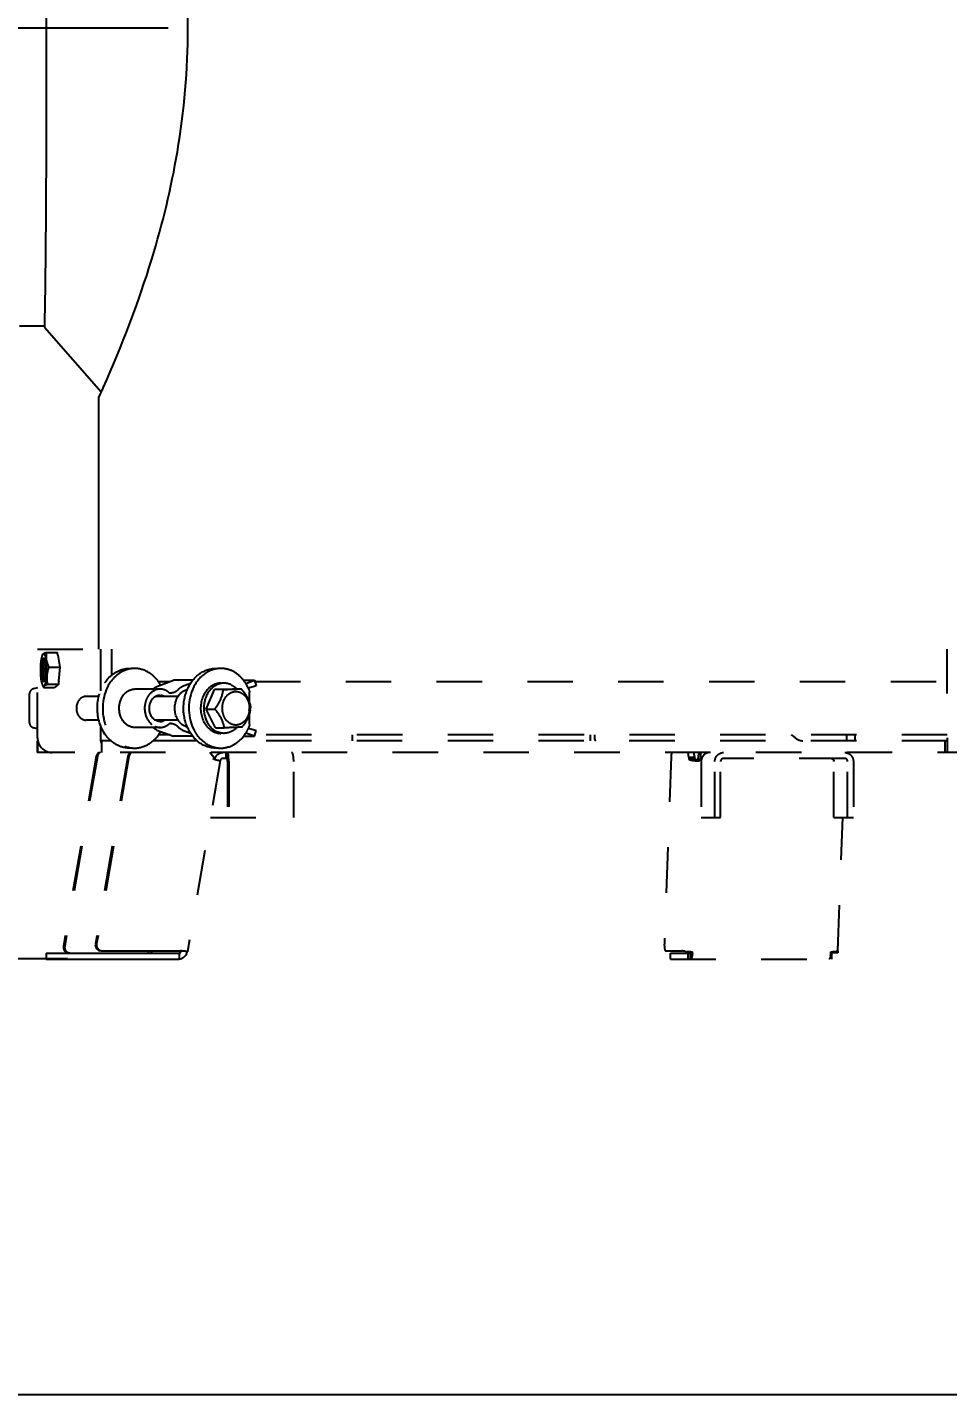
# Model space of a CAD drawing. Header units: millimetres. Extents: x 0 to 2800, y 0 to 1980.
# Drawn here: x 506.3 to 818.4, y 0 to 463.5 of the extents above; entities that cross this region are included whole.
import ezdxf

# ---------------------------------------------------------------- set-up
doc = ezdxf.new("R2010")
doc.units = ezdxf.units.MM
doc.header["$LTSCALE"] = 154
doc.header["$PDMODE"] = 3
doc.header["$PDSIZE"] = 8
doc.linetypes.add('DOT', pattern=[0.2, 0.1, -0.1])
doc.layers.get('0').update_dxf_attribs({"linetype": 'CONTINUOUS'})
doc.layers.get('Defpoints').update_dxf_attribs({"linetype": 'CONTINUOUS'})
doc.styles.get("Standard").update_dxf_attribs({"font": 'msjhl.ttc'})
doc.dimstyles.new('DIMSTYLE_4', dxfattribs={"dimtxt": 23.333333, "dimasz": 23.333333, "dimexe": 1.5, "dimexo": 1, "dimgap": 0.875, "dimtad": 1, "dimdec": 0, "dimdsep": 46, "dimtxsty": 'Standard', "dimblk": '_FILLED', "dimblk1": '_FILLED', "dimblk2": '_FILLED', "dimcen": 0.09, "dimazin": 2, "dimtp": 0.01, "dimtm": 0.01, "dimtfac": 1, "dimtdec": 0, "dimtofl": 0, "dimtmove": 0, "dimatfit": 3, "dimldrblk": '_FILLED', "dimfxl": 1, "dimtolj": 1, "dimarcsym": 0})

# ---------------------------------------------------------------- blocks, each defined once
blk = doc.blocks.new('_FILLED')
at = {"color": 0, "linetype": 'ByBlock'}
blk.add_solid([(0, 0), (-1, 0.214), (-1, -0.214)], dxfattribs=at)
blk = doc.blocks.new('*D108')
at = {"color": 0, "linetype": 'Continuous', "lineweight": -2}
for p, q in [((815.02, 779.49), (1272.42, 779.49)), ((1270.92, 171.02), (1270.92, 756.15)), ((1103.2, 147.69), (1272.42, 147.69))]:
    blk.add_line(p, q, dxfattribs=at)
at = {"layer": 'Defpoints', "color": 0}
for p in [(814.02, 779.49), (1270.92, 779.49), (1102.2, 147.69)]:
    blk.add_point(p, dxfattribs=at)
at = {"color": 0, "linetype": 'ByBlock', "lineweight": -2, "xscale": 23.3333333333, "yscale": 23.3333333333, "zscale": 23.3333333333}
for p, rotation in [((1270.92, 779.49), 90), ((1270.92, 147.69), 270)]:
    blk.add_blockref('_FILLED', p, dxfattribs=dict(at, rotation=rotation))
at = {"color": 0, "insert": (1238.94, 463.66), "char_height": 23.333, "attachment_point": 2, "rotation": 90, "line_spacing_factor": 0.9}
blk.add_mtext('\\A1;632', dxfattribs=at)
blk = doc.blocks.new('*D112')
at = {"color": 0, "linetype": 'Continuous', "lineweight": -2}
for p, q in [((554.07, 463.19), (445.42, 463.19)), ((446.92, 439.85), (446.92, 171.02)), ((519.95, 147.69), (445.42, 147.69))]:
    blk.add_line(p, q, dxfattribs=at)
at = {"layer": 'Defpoints', "color": 0}
for p in [(555.07, 463.19), (446.92, 147.69), (520.95, 147.69)]:
    blk.add_point(p, dxfattribs=at)
at = {"color": 0, "linetype": 'ByBlock', "lineweight": -2, "xscale": 23.3333333333, "yscale": 23.3333333333, "zscale": 23.3333333333}
for p, rotation in [((446.92, 463.19), 89.99999999999999), ((446.92, 147.69), 270)]:
    blk.add_blockref('_FILLED', p, dxfattribs=dict(at, rotation=rotation))
at = {"color": 0, "insert": (414.94, 305.6), "char_height": 23.333, "attachment_point": 2, "rotation": 90, "line_spacing_factor": 0.9}
blk.add_mtext('\\A1;316', dxfattribs=at)
blk = doc.blocks.new('*D181')
at = {"color": 0, "linetype": 'Continuous', "lineweight": -2}
for p, q in [((809.88, 779.49), (1193.06, 779.49)), ((1191.56, 756.15), (1191.56, 246.97)), ((1094.32, 223.63), (1193.06, 223.63))]:
    blk.add_line(p, q, dxfattribs=at)
at = {"layer": 'Defpoints', "color": 0}
for p in [(808.88, 779.49), (1093.32, 223.63), (1191.56, 223.63)]:
    blk.add_point(p, dxfattribs=at)
at = {"color": 0, "linetype": 'ByBlock', "lineweight": -2, "xscale": 23.3333333333, "yscale": 23.3333333333, "zscale": 23.3333333333}
for p, rotation in [((1191.56, 779.49), 90), ((1191.56, 223.63), 270)]:
    blk.add_blockref('_FILLED', p, dxfattribs=dict(at, rotation=rotation))
at = {"color": 0, "insert": (1178.82, 501.56), "char_height": 23.3333, "attachment_point": 5, "rotation": 90}
blk.add_mtext('\\A1;\\A1;555', dxfattribs=at)

msp = doc.modelspace()

# ---------------------------------------------------------------- linework, layer by layer
at = {"linetype": 'Continuous'}
for p, q in [((512.0907, 362.1856), (503.6547, 362.1856)), ((512.0946, 362.0822), (512.0907, 361.8643)), ((512.0907, 361.8643), (531.3867, 339.937)), ((530.5921, 338.1856), (530.9538, 338.9799)), ((616.5921, 221.6856), (616.5921, 223.6343)), ((697.1483, 223.6343), (697.1483, 222.6856)), ((698.6392, 223.6343), (698.6392, 222.6856)), ((512.7015, 149.6856), (557.8322, 149.6856)), ((512.7015, 149.6856), (512.7015, 147.6856)), ((531.7211, 150.4592), (558.2049, 150.4592)), ((547.3719, 149.7348), (547.4969, 150.4592)), ((557.8322, 149.6856), (557.8322, 147.6856)), ((559.1028, 150.3694), (558.9513, 150.3847)), ((512.7015, 147.6856), (557.8322, 147.6856)), ((0, 0), (2800, 0))]:
    msp.add_line(p, q, dxfattribs=at)
msp.add_line((530.5921, 252.6856), (530.5921, 338.1856))
at = {"linetype": 'DOT'}
for p, q in [((509.7537, 252.6856), (534.8489, 252.6856)), ((509.7537, 222.6856), (509.7537, 252.6856)), ((511.4285, 250.8072), (511.4939, 250.9314)), ((512.7932, 251.61), (516.4799, 251.61)), ((516.6322, 250.6419), (517.2924, 246.6664)), ((531.1371, 252.6856), (531.1371, 238.5613)), ((534.8489, 252.6856), (534.8489, 243.8684)), ((818.2884, 237.6856), (818.2884, 252.6856)), ((513.6142, 246.6664), (517.2924, 246.6664)), ((517.2924, 246.6664), (516.912, 241.8838)), ((516.912, 241.8838), (516.8785, 241.7541)), ((550.2581, 240.0826), (555.9143, 242.1899)), ((550.7458, 241.7369), (554.6984, 241.7369)), ((562.4396, 242.1899), (555.9143, 242.1899)), ((561.6688, 241.1218), (558.8793, 240.0826)), ((579.6167, 242.1899), (583.3849, 242.1899)), ((580.412, 241.0823), (583.3849, 242.1899)), ((583.3849, 242.1899), (583.8477, 240.2742)), ((583.4944, 241.7369), (818.2884, 241.7369)), ((506.9921, 227.8413), (506.9921, 237.5298)), ((509.7537, 239.6291), (508.3514, 239.275)), ((511.4285, 240.5639), (511.8373, 239.787)), ((511.8509, 239.7611), (511.8372, 239.787)), ((511.8509, 239.7611), (515.5291, 239.7611)), ((516.8472, 240.742), (513.143, 240.742)), ((516.5675, 240.5494), (515.5291, 239.7611)), ((530.544, 236.6856), (526.1407, 236.6856)), ((551.3101, 239.1856), (542.6889, 239.1856)), ((557.4273, 236.6856), (549.6729, 236.6856)), ((555.0615, 237.8552), (554.9183, 237.8589)), ((566.938, 232.4334), (569.7842, 239.0595)), ((569.7842, 239.0595), (575.828, 239.3116)), ((572.7411, 239.0595), (569.7842, 239.0595)), ((575.828, 239.3116), (577.2519, 239.3116)), ((583.2333, 240.0453), (581.3121, 239.4445)), ((581.6167, 234.5476), (581.6167, 237.5298)), ((583.8477, 240.2742), (583.2333, 240.0453)), ((566.938, 232.4334), (569.895, 232.4334)), ((570.1358, 226.0595), (566.938, 232.4334)), ((570.0856, 232.6856), (570.001, 232.5729)), ((581.9568, 232.6856), (581.966, 232.7702)), ((581.966, 232.7702), (581.9747, 232.8543)), ((581.9747, 232.8543), (581.9827, 232.9377)), ((530.544, 228.6856), (526.1407, 228.6856)), ((557.4273, 228.6856), (549.6726, 228.6856)), ((554.9183, 227.5123), (555.0615, 227.516)), ((581.6167, 227.8413), (581.6167, 230.9339)), ((509.7537, 225.742), (508.3514, 226.0961)), ((531.1371, 226.8098), (531.1371, 222.6856)), ((551.3101, 226.1856), (542.6889, 226.1856)), ((550.2581, 225.2886), (555.9143, 223.1813)), ((554.6984, 223.6343), (550.7458, 223.6343)), ((562.4396, 223.1813), (555.9143, 223.1813)), ((558.8793, 225.2886), (561.6688, 224.2493)), ((570.1358, 226.0595), (573.0927, 226.0595)), ((579.6167, 223.1813), (583.3849, 223.1813)), ((583.3849, 223.1813), (580.412, 224.2889)), ((581.3121, 225.9266), (583.2333, 225.3258)), ((583.2333, 225.3258), (583.8477, 225.0969)), ((583.3849, 223.1813), (583.8477, 225.0969)), ((818.2884, 223.6343), (583.4944, 223.6343)), ((766.0383, 223.2177), (766.7489, 222.6214)), ((784.0921, 223.6856), (784.0921, 221.6856)), ((787.0921, 221.6856), (787.0921, 223.6856)), ((509.8549, 221.6856), (509.5921, 221.6856)), ((509.5921, 221.6856), (509.5921, 217.6856)), ((509.7225, 221.6856), (509.7225, 217.6856)), ((534.6385, 221.6856), (531.5114, 221.6856)), ((531.5114, 217.6856), (531.5114, 221.6856)), ((563.8394, 221.6856), (548.977, 221.6856)), ((818.2555, 221.6856), (578.203, 221.6856)), ((817.4203, 221.6856), (817.4203, 217.6856)), ((818.2555, 221.6856), (818.2555, 217.6856)), ((1107.5921, 217.6856), (509.5921, 217.6856)), ((529.6342, 216.3274), (518.5488, 152.0821)), ((530.0461, 216.3274), (518.9607, 152.0821)), ((540.3423, 216.3274), (529.3819, 152.8065)), ((540.7541, 216.3274), (529.7937, 152.8065)), ((571.7455, 214.8701), (560.5826, 150.1755)), ((569.5157, 216.0105), (568.1403, 217.6856)), ((569.5157, 216.0105), (569.4069, 215.3802)), ((573.9833, 215.6856), (572.644, 215.6856)), ((573.6225, 217.6856), (573.6225, 215.6856)), ((573.9833, 217.6856), (573.9833, 215.6856)), ((574.1892, 214.6856), (574.1892, 195.6856)), ((574.6011, 214.6856), (574.6011, 195.6856)), ((596.6321, 195.6856), (596.6321, 214.6856)), ((724.6386, 216.3274), (722.3322, 152.8065)), ((730.691, 216.0105), (730.4016, 217.6856)), ((730.691, 216.0105), (730.6681, 215.3802)), ((732.6253, 215.3802), (730.6681, 215.3802)), ((732.6482, 216.0105), (730.691, 216.0105)), ((732.6482, 216.0105), (732.3587, 217.6856)), ((732.6253, 215.3802), (732.6482, 216.0105)), ((734.2122, 214.8592), (733.8066, 215.2065)), ((735.0008, 215.6856), (734.415, 215.6856)), ((734.6209, 217.6856), (734.6209, 215.6856)), ((734.8269, 214.6856), (734.8269, 195.6856)), ((739.4629, 195.6856), (739.4629, 214.6856)), ((741.4201, 195.6856), (741.4201, 214.6856)), ((783.4985, 215.6856), (742.3986, 215.6856)), ((779.841, 195.6856), (779.841, 214.6856)), ((784.4771, 195.6856), (784.4771, 214.6856)), ((786.4342, 214.6856), (786.4342, 195.6856)), ((568.4352, 195.6856), (596.6321, 195.6856)), ((734.8269, 195.6856), (741.4201, 195.6856)), ((779.841, 195.6856), (786.4342, 195.6856)), ((781.2241, 150.5767), (782.862, 195.6856)), ((722.7378, 150.4592), (728.3109, 150.4592)), ((724.4026, 149.6856), (731.2548, 149.6856)), ((724.4026, 147.6856), (724.4026, 149.6856)), ((730.2762, 149.6856), (730.2762, 147.6856)), ((731.2548, 147.6856), (731.2548, 149.6856)), ((779.1557, 149.6856), (778.8344, 149.6856)), ((779.1557, 147.6856), (779.1557, 149.6856)), ((779.1701, 149.7348), (779.1852, 150.1519)), ((781.1272, 149.7348), (779.1701, 149.7348)), ((781.1542, 150.4762), (781.1272, 149.7348)), ((724.4026, 147.6856), (779.1557, 147.6856))]:
    msp.add_line(p, q, dxfattribs=at)
at = {"linetype": 'Continuous'}
msp.add_lwpolyline([(530.5921, 338.1856), (530.6827, 338.378), (531.4021, 339.9712)], dxfattribs=at)
at = {"linetype": 'DOT'}
msp.add_lwpolyline([(570.001, 232.5729), (569.9162, 232.4612), (569.895, 232.4334)], dxfattribs=at)
at = {"linetype": 'Continuous'}
for centre, radius, start, end in [((99.5939, 534.7262), 473.6959, 335.723583, 335.90866), ((710.3546, 222.6832), 13.2063, 179.989777, 184.332417), ((520.9212, 151.7094), 1.984, 219.450943, 236.25033), ((520.4844, 151.6847), 1.9504, 252.96671, 261.216044), ((531.3983, 152.4589), 2.0462, 170.220614, 179.992654), ((531.7946, 152.46), 2.0306, 170.220614, 187.553002), ((531.8271, 152.4639), 2.0634, 187.540083, 194.726195), ((531.7969, 152.4556), 2.0321, 194.715479, 201.902196), ((531.722, 152.3637), 1.9045, 262.128437, 269.972664), ((547.74, 150.6529), 0.9672, 296.93978, 306.034982), ((531.9536, -116.3272), 268.0748, 84.219967, 84.380281), ((557.4991, 150.6878), 3.0632, 337.086977, 350.165627), ((557.6196, 150.5931), 2.9078, 274.183966, 290.461764)]:
    msp.add_arc(centre, radius, start, end, dxfattribs=at)
at = {"linetype": 'DOT'}
for centre, radius, start, end in [((514.2523, 246.3464), 5.4541, 110.915533, 112.475912), ((530.7405, 245.6821), 19.3314, 178.756789, 180.270245), ((529.2078, 245.7345), 17.798, 175.513991, 178.818165), ((525.9841, 245.9774), 14.5652, 173.611594, 175.474927), ((523.5178, 246.258), 12.0829, 171.46652, 173.6322), ((523.9074, 245.6818), 11.651, 179.143934, 182.737115), ((523.991, 245.6876), 11.7344, 177.402444, 179.178552), ((522.6723, 245.7508), 10.4143, 175.481475, 177.420803), ((521.0694, 245.8776), 8.8063, 173.313637, 175.48227), ((495.5728, 245.7717), 17.0907, 1.764862, 5.142672), ((493.7088, 245.6861), 18.9564, 356.756568, 1.849976), ((518.7181, 250.1337), 6.0773, 186.929241, 189.427955), ((488.2133, 245.7383), 24.76, 1.101977, 4.002808), ((486.4971, 245.6882), 26.4769, 358.405602, 1.139025), ((524.5364, 252.4479), 12.3581, 206.397797, 207.893634), ((522.4489, 244.9664), 11.0041, 187.101025, 189.37981), ((525.5447, 245.6743), 13.9297, 180.241728, 183.437345), ((522.6905, 245.6245), 10.4327, 182.741849, 184.670973), ((520.9864, 245.4822), 8.7227, 184.651204, 186.831157), ((506.4567, 244.0733), 6.0897, 345.75727, 348.075841), ((505.252, 244.3335), 7.3222, 348.031717, 348.931855), ((498.1268, 245.3904), 14.5282, 353.549422, 355.476621), ((496.1195, 245.5522), 16.542, 355.466139, 356.747072), ((493.6685, 245.2055), 19.2876, 353.763435, 354.267781), ((492.3631, 245.3342), 20.5994, 354.274218, 355.461482), ((521.587, 243.0227), 8.716, 177.599556, 181.81864), ((522.2254, 243.0478), 9.3549, 181.848369, 185.854909), ((521.3815, 243.03), 8.5104, 175.456297, 177.591113), ((488.7247, 245.605), 24.2478, 355.503868, 358.45553), ((521.4568, 243.0227), 8.586, 173.339213, 175.447221), ((522.2495, 241.4419), 5.3398, 175.15746, 176.108865), ((543.2226, 234.1846), 12.835, 140.367665, 146.229667), ((539.9378, 233.8677), 13.3758, 29.990401, 35.727168), ((508.7921, 237.5298), 1.8, 104.172338, 180), ((521.5205, 234.2077), 8.0334, 125.571866, 125.962065), ((544.2173, 238.3964), 27.4704, 174.705342, 175.101817), ((554.4968, 241.6377), 3.9653, 315.983068, 320.478585), ((572.1815, 234.2076), 7.2064, 45.209835, 49.488776), ((559.6206, 222.9846), 25.1763, 38.790514, 40.429345), ((567.9118, 233.1905), 14.7991, 20.434794, 25.863046), ((574.5887, 232.6874), 7.0125, 353.76374, 359.985266), ((574.6589, 232.6853), 6.9423, 0.002048, 1.900723), ((569.9286, 234.0425), 12.1045, 350.918729, 353.563666), ((508.7921, 227.8413), 1.8, 180, 255.827662), ((551.569, 231.6793), 3.5554, 231.455578, 237.680004), ((551.3097, 231.1136), 2.9275, 269.949899, 280.459781), ((551.2854, 231.2229), 3.0395, 280.537466, 290.033092), ((551.0019, 231.1452), 5.0274, 301.655169, 308.32888), ((555.063, 224.6402), 2.8757, 86.458417, 90.031734), ((514.7411, 222.6866), 4.9875, 180.012112, 185.997384), ((536.5044, 222.6865), 5.3673, 180.009941, 185.57019), ((551.2362, 227.9124), 2.8001, 245.919962, 249.556689), ((551.3087, 230.4328), 4.2471, 270.006552, 282.719631), ((551.2647, 230.6033), 4.4232, 282.789663, 291.496386), ((551.1508, 230.8915), 4.7331, 291.50019, 299.921105), ((551.0706, 231.0373), 4.8995, 299.884462, 301.633507), ((554.4966, 223.7334), 3.9654, 39.521331, 44.025649), ((573.2384, 230.4163), 6.2807, 236.556513, 244.320176), ((572.2278, 231.1133), 7.1384, 308.106159, 316.599604), ((559.9746, 240.9968), 24.142, 322.534656, 324.174265), ((568.4681, 231.9085), 14.1798, 328.703533, 334.146277), ((568.098, 232.0944), 14.5939, 334.12297, 335.055258), ((567.8763, 232.1951), 14.8374, 335.063935, 339.560968), ((764.7527, 221.6856), 2, 50, 67.742969), ((769.32, 225.6856), 4, 230, 270), ((514.7946, 222.6918), 5.0412, 185.991791, 191.513123), ((514.7522, 222.6836), 4.998, 191.518405, 269.985656), ((531.9878, 216.0318), 1.9518, 122.081839, 130.574162), ((557.009, 146.4917), 69.9952, 79.189855, 79.797662), ((572.7769, 214.6816), 3.0693, 157.099285, 168.122554), ((572.7372, 214.6988), 3.0261, 150.652398, 157.107065), ((572.7088, 214.7134), 2.9942, 144.003992, 150.628851), ((565.9382, 215.1708), 8.6399, 6.696359, 8.923562), ((563.6516, 214.9029), 10.9422, 4.111723, 6.693296), ((561.1278, 214.7179), 13.4728, 1.557408, 4.127088), ((560.2421, 214.6853), 14.359, 0.000909, 1.591025), ((734.232, 232.6712), 17.8122, 267.417159, 268.664437), ((733.8089, 220.8964), 5.6899, 268.163649, 269.977491), ((734.2152, 231.8319), 16.9726, 268.655258, 269.989969), ((738.5754, 214.7015), 4.366, 175.916015, 177.929861), ((737.8767, 214.6843), 3.0498, 172.469129, 179.976337), ((737.9147, 214.6802), 3.088, 160.963402, 172.486689), ((737.8451, 214.7018), 3.0152, 150.681076, 160.91922), ((778.8313, 214.6845), 1.0097, 0.05889, 10.337845), ((731.8978, 152.4604), 9.5718, 177.928211, 180.007531), ((730.2412, 162.3734), 12.1155, 265.4158, 266.621799), ((730.4195, 165.4703), 15.2175, 266.638456, 268.769028), ((731.8657, 167.3061), 17.1414, 268.545941, 269.991706), ((718.7142, 150.6383), 13.1575, 355.840317, 357.937075), ((770.1251, 150.2069), 8.6961, 351.343689, 353.280023), ((767.7863, 150.478), 11.0506, 353.303113, 355.879007), ((766.1611, 150.6069), 12.6808, 355.825743, 356.442718), ((765.4866, 150.6477), 13.3566, 356.447483, 357.927224), ((778.849, 164.8826), 14.718, 269.943438, 272.833085), ((779.0114, 161.5076), 11.339, 272.856114, 274.527569)]:
    msp.add_arc(centre, radius, start, end, dxfattribs=at)
at = {"linetype": 'Continuous'}
for points, knots in [([(560.7378, 463.1856), (560.7378, 477.1749), (558.4182, 503.6896), (548.4845, 544.6007), (538.37, 570.8188), (532.0288, 585.0042)], [0, 0, 0, 0, 0.33307672, 0.63004265, 1, 1, 1, 1]), ([(512.1054, 563.6373), (512.6972, 529.0369), (512.7655, 461.8474), (512.6732, 394.6579), (512.0946, 362.0822)], [0, 0, 0, 0, 0.515068, 1, 1, 1, 1]), ([(532.0289, 341.3671), (538.3701, 355.5526), (548.4845, 381.7707), (558.4183, 422.6818), (560.7378, 449.1963), (560.7378, 463.1856)], [0, 0, 0, 0, 0.36995884, 0.66692424, 1, 1, 1, 1]), ([(698.6392, 222.6856), (698.6392, 222.447), (698.6582, 222.1152), (698.8806, 221.6856), (699.0119, 221.6856)], [0, 0, 0, 0, 0.64496508, 1, 1, 1, 1]), ([(518.5488, 152.0821), (518.4683, 151.6156), (518.6464, 150.5963), (519.4661, 149.9568), (519.913, 149.8199)], [0, 0, 0, 0, 0.5031593, 1, 1, 1, 1]), ([(529.3521, 152.4592), (529.3521, 151.9916), (529.6915, 151.0291), (530.5924, 150.5401), (531.0493, 150.4771)], [0, 0, 0, 0, 0.50343162, 1, 1, 1, 1]), ([(560.3585, 150.2563), (560.3241, 150.2581), (560.153, 150.269), (559.9823, 150.2841), (559.8458, 150.2967)], [0, 0, 0, 0, 0.20072948, 1, 1, 1, 1]), ([(560.3585, 150.2563), (560.4154, 150.2415), (560.4659, 150.2147), (560.5862, 150.1961), (560.5826, 150.1755)], [0, 0, 0, 0, 0.73720075, 1, 1, 1, 1]), ([(560.5826, 150.1755), (560.5815, 150.1692), (560.5513, 150.1656), (560.5333, 150.1646), (560.5173, 150.1646)], [0, 0, 0, 0, 0.28512292, 1, 1, 1, 1])]:
    msp.add_open_spline(points, degree=3, knots=knots, dxfattribs=at)
at = {"linetype": 'DOT'}
for points in [[(511.2944, 250.5017), (511.2527, 250.3902), (511.2163, 250.2767), (511.1833, 250.1623)], [(511.431, 250.8113), (511.3782, 250.7116), (511.3339, 250.6074), (511.2944, 250.5017)], [(511.6664, 251.1196), (511.5634, 251.0414), (511.4916, 250.9255), (511.431, 250.8113)], [(511.6664, 251.1196), (511.8171, 251.2339), (511.9925, 251.3138), (512.1672, 251.3863)], [(511.9313, 251.1677), (511.8476, 251.1999), (511.7379, 251.1738), (511.6664, 251.1196)], [(512.3053, 251.4412), (512.466, 251.5027), (512.6292, 251.5579), (512.7932, 251.61)], [(512.7932, 251.61), (512.6508, 250.8865), (512.5963, 250.1325), (512.6853, 249.4005)], [(516.6404, 250.6384), (516.5841, 250.9618), (516.5356, 251.2865), (516.4799, 251.61)], [(511.6152, 245.6155), (511.6134, 245.9994), (511.626, 246.3837), (511.6565, 246.7663)], [(512.0396, 249.5737), (511.981, 249.505), (511.937, 249.4242), (511.8989, 249.3423)], [(512.723, 249.1382), (512.849, 248.3793), (513.1251, 247.6427), (513.467, 246.9535)], [(513.6142, 246.6664), (513.4863, 246.332), (513.3694, 245.9929), (513.2684, 245.6493)], [(542.6883, 246.1856), (541.5585, 246.1855), (540.4106, 245.9566), (539.3613, 245.5376)], [(571.9167, 246.1853), (570.6444, 246.1857), (569.3475, 245.8923), (568.1885, 245.3675)], [(511.5919, 243.173), (511.6132, 243.0448), (511.6371, 242.917), (511.6645, 242.79)], [(511.7521, 243.8016), (511.6951, 244.1448), (511.6611, 244.4919), (511.6401, 244.8391)], [(512.3592, 242.5751), (512.3118, 242.3888), (512.2561, 242.203), (512.1751, 242.0287)], [(512.563, 243.7582), (512.5314, 243.4801), (512.4918, 243.2025), (512.438, 242.9278)], [(512.9193, 242.0935), (512.9656, 241.6392), (513.0435, 241.1877), (513.143, 240.742)], [(513.2684, 245.6493), (513.1117, 245.1167), (512.9931, 244.5701), (512.9287, 244.0186)], [(516.922, 241.8043), (516.9021, 241.5133), (516.8907, 241.2217), (516.8641, 240.9313)], [(550.7963, 241.6782), (550.3058, 242.3597), (549.7464, 242.9978), (549.1264, 243.5641)], [(575.4471, 240.6151), (574.6859, 240.9801), (573.8238, 241.1857), (572.9796, 241.1856)], [(581.2286, 239.6462), (580.6571, 240.8244), (579.9171, 241.94), (579.0244, 242.8981)], [(516.8028, 240.71), (516.7268, 240.6549), (516.6481, 240.6035), (516.5722, 240.5482)], [(548.9343, 239.1143), (549.2823, 239.536), (549.7458, 239.8917), (550.2581, 240.0826)], [(549.6684, 236.6966), (550.1503, 237.001), (550.7372, 237.1845), (551.3073, 237.1851)], [(551.3073, 237.1851), (551.8804, 237.1857), (552.4704, 237.0003), (552.9552, 236.6946)], [(552.8848, 238.8836), (552.3871, 239.0791), (551.844, 239.1857), (551.3092, 239.1855)], [(554.1197, 238.1698), (553.7466, 238.4645), (553.3274, 238.7098), (552.8848, 238.8836)], [(554.1197, 238.1698), (554.3255, 238.0072), (554.6519, 237.8327), (554.879, 237.9637)], [(557.3483, 238.8823), (556.7675, 238.2815), (555.8971, 237.8547), (555.0615, 237.8552)], [(557.5555, 239.1143), (557.7931, 239.4022), (558.0797, 239.6579), (558.3995, 239.8504)], [(558.3995, 239.8504), (558.5517, 239.9421), (558.7128, 240.0205), (558.8793, 240.0826)], [(562.2617, 238.8945), (560.5087, 234.6915), (560.7048, 229.2652), (562.8442, 225.2451)], [(574.2159, 237.1995), (574.8131, 237.7698), (575.6032, 238.2009), (576.4182, 238.3338)], [(575.4471, 240.6151), (575.956, 240.3712), (576.4336, 240.053), (576.8628, 239.6865)], [(576.4182, 238.3338), (577.0085, 238.4301), (577.6391, 238.3755), (578.2064, 238.1862)], [(578.2064, 238.1862), (578.8025, 237.9872), (579.3581, 237.6329), (579.8125, 237.1987)], [(579.8125, 237.1987), (580.4755, 236.5653), (580.9666, 235.727), (581.255, 234.8566)], [(581.6167, 237.5298), (581.6167, 237.811), (581.6711, 238.0981), (581.7796, 238.3575)], [(573.0355, 229.8492), (572.6296, 230.7269), (572.4265, 231.7186), (572.4265, 232.6856)], [(581.5597, 231.9256), (581.5075, 231.4469), (581.4062, 230.9705), (581.2546, 230.5134)], [(581.255, 234.8566), (581.4616, 234.2329), (581.5756, 233.5722), (581.5974, 232.9156)], [(551.3072, 228.186), (550.7371, 228.1866), (550.1501, 228.3702), (549.6681, 228.6747)], [(552.9548, 228.6762), (552.7574, 228.5518), (552.5459, 228.4471), (552.3266, 228.3673)], [(555.2407, 227.5105), (555.5636, 227.4905), (555.887, 227.4144), (556.1862, 227.2913)], [(556.1862, 227.2913), (556.6213, 227.1123), (557.0208, 226.8275), (557.3479, 226.4893)], [(577.0134, 226.9889), (576.4098, 226.9889), (575.7922, 227.1473), (575.2557, 227.4238)], [(581.2546, 230.5134), (581.0341, 229.8483), (580.6998, 229.2072), (580.2606, 228.6612)], [(581.7796, 227.0137), (581.6711, 227.2731), (581.6167, 227.5602), (581.6167, 227.8413)], [(550.0937, 225.3559), (549.7045, 225.5298), (549.35, 225.7971), (549.0615, 226.1109)], [(549.6776, 226.5102), (550.191, 226.3006), (550.7547, 226.1858), (551.3092, 226.1856)], [(558.0957, 225.7294), (557.8971, 225.8839), (557.7157, 226.0627), (557.5555, 226.2568)], [(558.8793, 225.2886), (558.5985, 225.3932), (558.3323, 225.5455), (558.0957, 225.7294)], [(567.9162, 226.9693), (568.4249, 226.2739), (569.0577, 225.6497), (569.7771, 225.1756)], [(568.0323, 225.6859), (568.4619, 225.3189), (568.94, 225.0003), (569.4495, 224.756)], [(569.4495, 224.756), (570.2107, 224.391), (571.0728, 224.1854), (571.917, 224.1855)], [(572.9843, 224.1855), (572.1401, 224.1854), (571.278, 224.391), (570.5168, 224.756)], [(575.1956, 224.6424), (574.5029, 224.3481), (573.737, 224.1856), (572.9843, 224.1855)], [(576.633, 225.4963), (576.1942, 225.1528), (575.7086, 224.8603), (575.1956, 224.6424)], [(531.5075, 220.7279), (531.3264, 221.1863), (531.2102, 221.675), (531.1625, 222.1655)], [(539.3612, 219.8336), (540.4105, 219.4146), (541.5584, 219.1856), (542.6883, 219.1856)], [(568.1889, 220.0035), (569.3478, 219.4788), (570.6445, 219.1855), (571.9167, 219.1859)], [(530.5393, 217.6856), (530.0782, 217.3969), (529.7267, 216.8635), (529.6342, 216.3274)], [(530.7183, 217.5144), (530.3728, 217.2188), (530.1234, 216.7755), (530.0461, 216.3274)], [(541.2473, 217.6856), (540.7862, 217.3969), (540.4348, 216.8635), (540.3423, 216.3274)], [(541.6592, 217.6856), (541.1981, 217.3969), (540.8466, 216.8635), (540.7541, 216.3274)], [(570.2863, 216.4731), (570.8057, 217.1881), (571.7603, 217.6856), (572.644, 217.6856)], [(735.9752, 217.0653), (735.6689, 216.8252), (735.4067, 216.5176), (735.2161, 216.1783)], [(737.7626, 217.6856), (737.1319, 217.6856), (736.4715, 217.4544), (735.9752, 217.0653)], [(729.2728, 150.2967), (729.0671, 150.3133), (728.8614, 150.3345), (728.658, 150.3694)], [(730.0926, 150.2563), (730.537, 150.2089), (730.9839, 150.1814), (731.4307, 150.1701)], [(731.837, 149.6839), (731.8178, 149.4211), (731.7907, 149.1585), (731.7509, 148.8981)]]:
    msp.add_open_spline(points, degree=3, dxfattribs=at)
for points, knots in [([(511.4939, 250.9314), (511.5065, 250.9555), (511.5397, 251.0042), (511.5806, 251.0464), (511.6037, 251.0675)], [0, 0, 0, 0, 0.46468177, 1, 1, 1, 1]), ([(511.6037, 251.0675), (511.6135, 251.0765), (511.634, 251.0943), (511.6553, 251.1111), (511.6664, 251.1196)], [0, 0, 0, 0, 0.48619791, 1, 1, 1, 1]), ([(512.723, 249.1382), (512.6435, 249.6164), (512.4936, 250.2863), (512.1673, 251.0769), (511.9313, 251.1677)], [0, 0, 0, 0, 0.65721655, 1, 1, 1, 1]), ([(510.7848, 247.6669), (510.7479, 247.2029), (510.664, 245.391), (510.7388, 243.5636), (510.9597, 242.2329)], [0, 0, 0, 0, 0.25656532, 1, 1, 1, 1]), ([(511.1833, 250.1623), (511.1347, 249.9938), (510.9367, 249.1735), (510.8377, 248.3325), (510.7848, 247.6669)], [0, 0, 0, 0, 0.20805743, 1, 1, 1, 1]), ([(511.4473, 242.1731), (511.192, 242.849), (511.0143, 244.5319), (510.9985, 246.1898), (511.073, 247.1266)], [0, 0, 0, 0, 0.43467697, 1, 1, 1, 1]), ([(511.073, 247.1266), (511.0915, 247.3599), (511.1733, 248.1063), (511.2883, 248.8709), (511.5076, 249.3425)], [0, 0, 0, 0, 0.3103753, 1, 1, 1, 1]), ([(511.5076, 249.3425), (511.5313, 249.3936), (511.6024, 249.5321), (511.7352, 249.6859), (511.8418, 249.6856)], [0, 0, 0, 0, 0.34589902, 1, 1, 1, 1]), ([(511.8989, 249.3423), (511.8625, 249.264), (511.7047, 248.8467), (511.6221, 248.4057), (511.5686, 248.0509)], [0, 0, 0, 0, 0.19401853, 1, 1, 1, 1]), ([(511.6565, 246.7663), (511.6805, 247.0682), (511.7338, 247.5441), (511.8696, 248.1462), (511.9926, 248.4829), (512.1713, 248.726), (512.3222, 248.6605), (512.3625, 248.6185)], [0, 0, 0, 0, 0.41090565, 0.65298496, 0.82274362, 0.92112053, 1, 1, 1, 1]), ([(511.8418, 249.6856), (511.985, 249.6851), (512.2758, 249.2186), (512.3568, 248.8328), (512.4175, 248.5439)], [0, 0, 0, 0, 0.32681688, 1, 1, 1, 1]), ([(512.3229, 246.9029), (512.3345, 247.0009), (512.3798, 247.3267), (512.4445, 247.6538), (512.5297, 247.8683)], [0, 0, 0, 0, 0.29938115, 1, 1, 1, 1]), ([(512.4175, 248.5439), (512.437, 248.4516), (512.5147, 248.041), (512.5653, 247.6257), (512.5946, 247.3036)], [0, 0, 0, 0, 0.22594397, 1, 1, 1, 1]), ([(512.9129, 247.4667), (512.9024, 247.6158), (512.8572, 248.1748), (512.7904, 248.7324), (512.723, 249.1382)], [0, 0, 0, 0, 0.26651995, 1, 1, 1, 1]), ([(533.3376, 242.3715), (534.2928, 243.5231), (536.579, 245.4519), (539.5111, 246.1859), (540.9128, 246.1853)], [0, 0, 0, 0, 0.51628439, 1, 1, 1, 1]), ([(549.1264, 243.5641), (548.672, 243.979), (546.8197, 245.4233), (544.4199, 246.1856), (542.6883, 246.1856)], [0, 0, 0, 0, 0.26219135, 1, 1, 1, 1]), ([(560.7894, 239.5794), (561.6892, 241.4616), (564.2172, 244.7779), (568.2492, 246.1856), (570.1359, 246.1856)], [0, 0, 0, 0, 0.52510136, 1, 1, 1, 1]), ([(579.0244, 242.8981), (578.0894, 243.9018), (575.9071, 245.5637), (573.2121, 246.1848), (571.9167, 246.1853)], [0, 0, 0, 0, 0.51428824, 1, 1, 1, 1]), ([(510.9597, 242.2329), (510.9888, 242.0577), (511.0978, 241.4909), (511.2417, 240.9188), (511.4286, 240.5637)], [0, 0, 0, 0, 0.30684563, 1, 1, 1, 1]), ([(511.4093, 245.591), (511.4117, 245.0832), (511.4397, 244.4196), (511.5099, 243.7602), (511.5292, 243.6061)], [0, 0, 0, 0, 0.76584177, 1, 1, 1, 1]), ([(511.8409, 241.6856), (511.8052, 241.6857), (511.5927, 241.7678), (511.5111, 242.0043), (511.4473, 242.1731)], [0, 0, 0, 0, 0.16516465, 1, 1, 1, 1]), ([(511.6645, 242.79), (511.6885, 242.6787), (511.7741, 242.3403), (511.8819, 241.9875), (512.0339, 241.8041)], [0, 0, 0, 0, 0.32340362, 1, 1, 1, 1]), ([(511.9372, 243.0513), (511.9182, 243.1018), (511.837, 243.3467), (511.7854, 243.6005), (511.7521, 243.8016)], [0, 0, 0, 0, 0.20940021, 1, 1, 1, 1]), ([(512.1751, 242.0287), (512.1513, 241.9776), (512.0803, 241.839), (511.9475, 241.6852), (511.8409, 241.6856)], [0, 0, 0, 0, 0.34589902, 1, 1, 1, 1]), ([(512.3628, 242.7531), (512.3119, 242.6997), (512.0409, 242.6719), (511.9836, 242.9285), (511.9372, 243.0513)], [0, 0, 0, 0, 0.35987381, 1, 1, 1, 1]), ([(512.0163, 240.2516), (512.3003, 240.4672), (512.6025, 241.5256), (512.7719, 242.4692), (512.842, 243.1102)], [0, 0, 0, 0, 0.35606156, 1, 1, 1, 1]), ([(512.5294, 243.5038), (512.506, 243.5627), (512.4066, 243.869), (512.3565, 244.1886), (512.3256, 244.4447)], [0, 0, 0, 0, 0.19734725, 1, 1, 1, 1]), ([(533.3374, 222.9999), (531.3051, 225.4503), (529.0742, 231.9806), (530.7582, 238.6384), (532.5532, 241.3191)], [0, 0, 0, 0, 0.49667664, 1, 1, 1, 1]), ([(534.6201, 241.732), (532.1136, 238.2856), (530.8997, 231.0342), (534.2785, 223.276), (537.5783, 220.5456), (539.3612, 219.8336)], [0, 0, 0, 0, 0.51308137, 0.76885513, 1, 1, 1, 1]), ([(539.3613, 245.5376), (538.9038, 245.3548), (537.0667, 244.4495), (535.5314, 242.985), (534.6201, 241.732)], [0, 0, 0, 0, 0.24127918, 1, 1, 1, 1]), ([(568.1885, 245.3675), (567.5465, 245.0767), (564.9778, 243.5568), (563.1321, 240.9813), (562.2617, 238.8945)], [0, 0, 0, 0, 0.23762626, 1, 1, 1, 1]), ([(571.9124, 241.1856), (570.7446, 241.1855), (569.1216, 240.6263), (567.9132, 239.5978), (567.6179, 239.3021)], [0, 0, 0, 0, 0.73642577, 1, 1, 1, 1]), ([(572.9796, 241.1856), (572.0692, 241.1855), (570.1612, 240.6891), (568.6982, 239.4013), (568.0943, 238.6358)], [0, 0, 0, 0, 0.48285763, 1, 1, 1, 1]), ([(511.4286, 240.5637), (511.461, 240.502), (511.5552, 240.3335), (511.7523, 240.1671), (511.8824, 240.1896)], [0, 0, 0, 0, 0.34534118, 1, 1, 1, 1]), ([(512.0163, 240.2516), (511.9734, 240.219), (511.8461, 240.1163), (511.7903, 239.9226), (511.8264, 239.8181)], [0, 0, 0, 0, 0.32751477, 1, 1, 1, 1]), ([(511.8264, 239.8181), (511.8298, 239.8085), (511.8373, 239.7892), (511.8462, 239.7705), (511.8509, 239.7611)], [0, 0, 0, 0, 0.49334542, 1, 1, 1, 1]), ([(511.8824, 240.1896), (511.9056, 240.1936), (511.9533, 240.2092), (511.9955, 240.2358), (512.0163, 240.2516)], [0, 0, 0, 0, 0.47450092, 1, 1, 1, 1]), ([(513.143, 240.742), (513.0232, 240.7039), (512.6366, 240.5721), (512.2429, 240.4236), (512.0163, 240.2516)], [0, 0, 0, 0, 0.30641365, 1, 1, 1, 1]), ([(526.1407, 236.6852), (525.287, 236.6852), (523.4395, 235.6203), (522.9196, 233.6795), (522.9196, 232.6856)], [0, 0, 0, 0, 0.46202146, 1, 1, 1, 1]), ([(538.7257, 228.4403), (537.8053, 229.7644), (536.9549, 233.1036), (538.1439, 236.3606), (539.2062, 237.5375)], [0, 0, 0, 0, 0.50424521, 1, 1, 1, 1]), ([(539.2062, 237.5375), (539.4381, 237.7944), (540.3912, 238.6871), (541.7289, 239.1852), (542.6879, 239.1855)], [0, 0, 0, 0, 0.26521745, 1, 1, 1, 1]), ([(551.3092, 239.1855), (550.0644, 239.1851), (548.0819, 238.1792), (546.6322, 235.8737), (545.8393, 233.0051), (546.3387, 229.2839), (548.4495, 227.0119), (549.6776, 226.5102)], [0, 0, 0, 0, 0.22587376, 0.35378085, 0.48920454, 0.75927594, 1, 1, 1, 1]), ([(549.3536, 228.8985), (548.2208, 229.8001), (547.0372, 232.9022), (548.4648, 235.9362), (549.6684, 236.6966)], [0, 0, 0, 0, 0.50417789, 1, 1, 1, 1]), ([(557.577, 228.4377), (556.3457, 230.2073), (555.858, 233.9214), (557.836, 237.6994), (559.647, 238.8578), (560.5713, 239.0737)], [0, 0, 0, 0, 0.51779306, 0.77202474, 1, 1, 1, 1]), ([(560.7369, 225.9028), (559.7478, 228.0174), (558.7644, 232.7496), (559.7834, 237.475), (560.7894, 239.5794)], [0, 0, 0, 0, 0.5002168, 1, 1, 1, 1]), ([(567.6179, 239.3021), (565.8777, 237.5596), (564.1189, 232.3755), (566.1811, 227.2678), (568.0323, 225.6859)], [0, 0, 0, 0, 0.5028242, 1, 1, 1, 1]), ([(568.0943, 238.6358), (566.8326, 237.0367), (565.5069, 232.8437), (566.7079, 228.6212), (567.9162, 226.9693)], [0, 0, 0, 0, 0.49881665, 1, 1, 1, 1]), ([(570.0856, 232.6856), (570.8263, 233.6787), (572.0982, 235.6672), (572.6397, 237.9762), (572.7411, 239.0595)], [0, 0, 0, 0, 0.53241192, 1, 1, 1, 1]), ([(572.4265, 232.6856), (572.4265, 233.1172), (572.5724, 234.7517), (573.3406, 236.3635), (574.2159, 237.1995)], [0, 0, 0, 0, 0.26288707, 1, 1, 1, 1]), ([(572.7411, 239.0595), (573.3721, 239.0787), (575.3874, 239.1437), (577.4029, 239.2204), (578.785, 239.3116)], [0, 0, 0, 0, 0.31309938, 1, 1, 1, 1]), ([(579.2441, 238.7569), (579.6147, 238.2952), (580.9065, 236.5687), (581.7544, 234.4874), (581.9827, 232.9377)], [0, 0, 0, 0, 0.2742845, 1, 1, 1, 1]), ([(522.9196, 232.6856), (522.9196, 231.6916), (523.4395, 229.7509), (525.287, 228.6859), (526.1407, 228.6859)], [0, 0, 0, 0, 0.53797854, 1, 1, 1, 1]), ([(573.0927, 226.0595), (572.9249, 227.1604), (572.1923, 229.5019), (570.7338, 231.4535), (569.895, 232.4334)], [0, 0, 0, 0, 0.46332585, 1, 1, 1, 1]), ([(581.8814, 232.132), (581.8114, 231.6951), (581.3956, 229.8036), (580.4195, 228.0732), (579.549, 226.8659)], [0, 0, 0, 0, 0.2291525, 1, 1, 1, 1]), ([(542.6879, 226.1856), (542.3129, 226.1858), (540.7536, 226.3896), (539.3993, 227.471), (538.7257, 228.4403)], [0, 0, 0, 0, 0.24107023, 1, 1, 1, 1]), ([(554.9183, 227.5123), (554.7174, 227.5021), (554.399, 227.4594), (554.2342, 227.2156), (554.2001, 227.1431)], [0, 0, 0, 0, 0.71511659, 1, 1, 1, 1]), ([(560.5712, 226.2975), (559.6828, 226.505), (558.5476, 227.2029), (557.7653, 228.1671), (557.577, 228.4377)], [0, 0, 0, 0, 0.7345881, 1, 1, 1, 1]), ([(575.2557, 227.4238), (574.5323, 227.7967), (573.6907, 228.6133), (573.1585, 229.5832), (573.0355, 229.8492)], [0, 0, 0, 0, 0.73525347, 1, 1, 1, 1]), ([(580.2606, 228.6612), (580.053, 228.403), (579.1944, 227.5075), (577.9224, 226.9887), (577.0134, 226.9889)], [0, 0, 0, 0, 0.26709388, 1, 1, 1, 1]), ([(540.9128, 219.1859), (539.511, 219.1853), (536.5788, 219.9193), (534.2926, 221.8483), (533.3374, 222.9999)], [0, 0, 0, 0, 0.48371475, 1, 1, 1, 1]), ([(542.6883, 219.1856), (544.4161, 219.1855), (548.0858, 220.3441), (550.5777, 223.1813), (551.5227, 224.8175)], [0, 0, 0, 0, 0.47765924, 1, 1, 1, 1]), ([(570.1359, 219.1856), (568.2316, 219.1856), (564.1593, 220.6224), (561.6301, 223.9932), (560.7369, 225.9028)], [0, 0, 0, 0, 0.47459444, 1, 1, 1, 1]), ([(562.8442, 225.2451), (563.1573, 224.6565), (564.4884, 222.5184), (566.5007, 220.7679), (568.1889, 220.0035)], [0, 0, 0, 0, 0.2645741, 1, 1, 1, 1]), ([(571.9167, 219.1859), (573.5975, 219.1864), (577.1597, 220.2775), (579.6323, 222.9777), (580.5846, 224.5426)], [0, 0, 0, 0, 0.47848974, 1, 1, 1, 1]), ([(579.1366, 226.3116), (578.792, 226.2889), (576.7788, 226.1724), (574.763, 226.1104), (573.0927, 226.0595)], [0, 0, 0, 0, 0.17128418, 1, 1, 1, 1]), ([(818.2884, 222.6856), (818.2884, 222.5582), (818.2817, 222.3299), (818.2941, 221.9954), (818.2492, 221.8415), (818.2812, 221.6856), (818.2555, 221.6856)], [0, 0, 0, 0, 0.38156489, 0.70635226, 0.92306812, 1, 1, 1, 1]), ([(818.2726, 217.713), (818.3186, 217.8603), (818.3271, 218.3488), (818.4187, 219.8235), (818.4155, 221.1605), (818.419, 222.1655)], [0, 0, 0, 0, 0.10385267, 0.32350011, 1, 1, 1, 1]), ([(570.137, 215.2448), (570.3233, 215.2092), (570.8424, 215.1007), (571.3719, 215.0174), (571.6927, 214.9003)], [0, 0, 0, 0, 0.35714108, 1, 1, 1, 1]), ([(572.644, 215.6856), (572.4203, 215.6856), (571.9557, 215.5148), (571.7188, 215.0827), (571.6803, 214.8592)], [0, 0, 0, 0, 0.49657108, 1, 1, 1, 1]), ([(571.6927, 214.9003), (571.7066, 214.8952), (571.7217, 214.8894), (571.7464, 214.8753), (571.7449, 214.8698)], [0, 0, 0, 0, 0.71918855, 1, 1, 1, 1]), ([(573.9833, 217.6856), (574.0113, 217.6856), (574.1815, 217.6162), (574.2418, 217.4242), (574.291, 217.2871)], [0, 0, 0, 0, 0.16122935, 1, 1, 1, 1]), ([(574.1892, 214.6856), (574.1892, 214.9221), (574.1547, 215.1834), (574.0924, 215.6856), (573.9833, 215.6856)], [0, 0, 0, 0, 0.68451112, 1, 1, 1, 1]), ([(574.291, 217.2871), (574.3099, 217.2343), (574.3899, 216.9804), (574.4408, 216.7183), (574.4736, 216.511)], [0, 0, 0, 0, 0.21088137, 1, 1, 1, 1]), ([(596.5044, 216.5121), (596.4581, 216.8054), (596.3945, 217.1746), (596.152, 217.6856), (596.0144, 217.6856)], [0, 0, 0, 0, 0.68336985, 1, 1, 1, 1]), ([(596.6321, 214.6856), (596.6321, 214.8481), (596.6214, 215.4585), (596.5744, 216.0695), (596.5044, 216.5121)], [0, 0, 0, 0, 0.26610848, 1, 1, 1, 1]), ([(724.8291, 217.6856), (724.8008, 217.6015), (724.6889, 217.1564), (724.652, 216.6965), (724.6386, 216.3274)], [0, 0, 0, 0, 0.19364074, 1, 1, 1, 1]), ([(730.6681, 215.3802), (730.7666, 215.2959), (731.1022, 215.1778), (732.0134, 214.9714), (732.8317, 214.9041), (733.4294, 214.8772)], [0, 0, 0, 0, 0.13755826, 0.36497556, 1, 1, 1, 1]), ([(733.6265, 215.2094), (733.4107, 215.2163), (733.085, 215.2581), (732.7197, 215.2993), (732.6253, 215.3802)], [0, 0, 0, 0, 0.63458421, 1, 1, 1, 1]), ([(733.8066, 215.2065), (733.8185, 215.5325), (733.848, 215.9561), (733.9041, 216.3764), (733.9189, 216.4731)], [0, 0, 0, 0, 0.76924431, 1, 1, 1, 1]), ([(733.9189, 216.4731), (733.9652, 216.7757), (734.0292, 217.1543), (734.2737, 217.6856), (734.415, 217.6856)], [0, 0, 0, 0, 0.68416447, 1, 1, 1, 1]), ([(734.415, 215.6856), (734.3415, 215.6856), (734.2584, 215.3651), (734.2322, 215.1765), (734.2205, 215.0125)], [0, 0, 0, 0, 0.30877852, 1, 1, 1, 1]), ([(739.4629, 214.6856), (739.4629, 215.4486), (740.0737, 217.0296), (741.6473, 217.6856), (742.3986, 217.6856)], [0, 0, 0, 0, 0.50383132, 1, 1, 1, 1]), ([(742.3986, 215.6856), (742.1482, 215.6856), (741.6237, 215.4669), (741.4201, 214.9399), (741.4201, 214.6856)], [0, 0, 0, 0, 0.49617767, 1, 1, 1, 1]), ([(778.8624, 215.6856), (779.085, 215.6856), (779.5477, 215.5169), (779.7843, 215.0879), (779.8246, 214.8657)], [0, 0, 0, 0, 0.4963086, 1, 1, 1, 1]), ([(783.4985, 217.6856), (784.2499, 217.6856), (785.8234, 217.0296), (786.4342, 215.4486), (786.4342, 214.6856)], [0, 0, 0, 0, 0.49617235, 1, 1, 1, 1]), ([(784.4771, 214.6856), (784.4771, 214.9399), (784.2735, 215.4669), (783.749, 215.6856), (783.4985, 215.6856)], [0, 0, 0, 0, 0.50383649, 1, 1, 1, 1]), ([(818.2555, 217.6856), (818.2592, 217.6856), (818.2675, 217.6961), (818.2704, 217.7059), (818.2726, 217.713)], [0, 0, 0, 0, 0.33035557, 1, 1, 1, 1]), ([(722.3259, 152.4592), (722.3259, 151.9861), (722.3764, 151.3323), (722.5186, 150.6988), (722.6647, 150.4592), (722.7378, 150.4592)], [0, 0, 0, 0, 0.67842551, 0.89524321, 1, 1, 1, 1]), ([(728.658, 150.3694), (728.62, 150.376), (728.5028, 150.3986), (728.3843, 150.425), (728.3109, 150.4592)], [0, 0, 0, 0, 0.32252384, 1, 1, 1, 1]), ([(731.2548, 149.6856), (731.2695, 149.6856), (731.3702, 149.754), (731.3798, 149.8798), (731.3995, 149.9742)], [0, 0, 0, 0, 0.13215672, 1, 1, 1, 1]), ([(731.7509, 148.8981), (731.7046, 148.5954), (731.6405, 148.2169), (731.3961, 147.6856), (731.2548, 147.6856)], [0, 0, 0, 0, 0.68412888, 1, 1, 1, 1]), ([(778.7222, 148.8981), (778.7084, 148.8079), (778.656, 148.505), (778.5847, 148.2024), (778.5022, 148.0021)], [0, 0, 0, 0, 0.29627358, 1, 1, 1, 1]), ([(779.9065, 150.2039), (779.9855, 150.2102), (780.2623, 150.2358), (780.5385, 150.2739), (780.7325, 150.3173)], [0, 0, 0, 0, 0.28508226, 1, 1, 1, 1]), ([(780.7325, 150.3173), (780.7799, 150.3279), (780.9261, 150.3654), (781.0762, 150.4132), (781.1582, 150.4759)], [0, 0, 0, 0, 0.32011253, 1, 1, 1, 1]), ([(781.1582, 150.4759), (781.1724, 150.4867), (781.1966, 150.5085), (781.2139, 150.5367), (781.2186, 150.5504)], [0, 0, 0, 0, 0.55096409, 1, 1, 1, 1]), ([(778.2988, 147.7066), (778.2873, 147.7), (778.2639, 147.6895), (778.2383, 147.6856), (778.226, 147.6856)], [0, 0, 0, 0, 0.51868355, 1, 1, 1, 1]), ([(778.5022, 148.0021), (778.4874, 147.9663), (778.4378, 147.8583), (778.3694, 147.7476), (778.2988, 147.7066)], [0, 0, 0, 0, 0.32200335, 1, 1, 1, 1])]:
    msp.add_open_spline(points, degree=3, knots=knots, dxfattribs=at)
at = {"linetype": 'Continuous'}
for points in [[(518.9607, 152.0821), (518.9119, 151.7995), (518.9246, 151.5001), (518.9964, 151.2225)], [(518.9964, 151.2225), (519.0688, 150.9425), (519.2056, 150.6722), (519.3893, 150.4488)], [(519.819, 150.0598), (520.0508, 149.9052), (520.3229, 149.7997), (520.5984, 149.7572)], [(529.9115, 151.6976), (530.0399, 151.3786), (530.2595, 151.0841), (530.5303, 150.8721)], [(530.5303, 150.8721), (530.7957, 150.6643), (531.1273, 150.5232), (531.4612, 150.4771)], [(548.309, 149.8707), (548.4721, 149.9893), (548.6015, 150.1678), (548.6665, 150.3587)], [(557.6262, 149.6856), (558.0074, 149.6856), (558.4279, 149.9978), (558.5508, 150.3587)], [(560.3207, 149.4952), (560.0168, 148.7763), (559.3672, 148.1422), (558.6361, 147.8688)], [(559.8458, 150.2967), (559.598, 150.3195), (559.3504, 150.3445), (559.1028, 150.3694)]]:
    msp.add_open_spline(points, degree=3, dxfattribs=at)

# ---------------------------------------------------------------- dimensions: what is measured, and where the dimension line sits
dim = msp.add_linear_dim(base=(1191.5649, 223.6343), p1=(808.8811, 779.4856), p2=(1093.3215, 223.6343), angle=90, text='\\A1;555', dimstyle='DIMSTYLE_4', override={"dimtxsty": 'Standard', "dimldrblk": '_FILLED'}, dxfattribs=at)
dim.commit()
dim.dimension.update_dxf_attribs({"geometry": '*D181', "text_midpoint": (1178.8199, 501.5599)})
for base, p1, p2, angle, picture, middle in [((1270.9236, 779.4856), (1102.1983, 147.6856), (814.0194, 779.4856), 90, '*D108', (1270.9236, 463.6553)), ((446.9218895975, 147.6855744764), (555.0711831291, 463.1855744764), (520.9474021138, 147.6855744764), 270, '*D112', (446.9218895975, 305.5960579424))]:
    dim = msp.add_linear_dim(base=base, p1=p1, p2=p2, angle=angle, dimstyle='DIMSTYLE_4', dxfattribs=at)
    dim.commit()
    dim.dimension.update_dxf_attribs({"geometry": picture, "text_midpoint": middle, "dimtype": 160})

doc.saveas('drawing.dxf')
